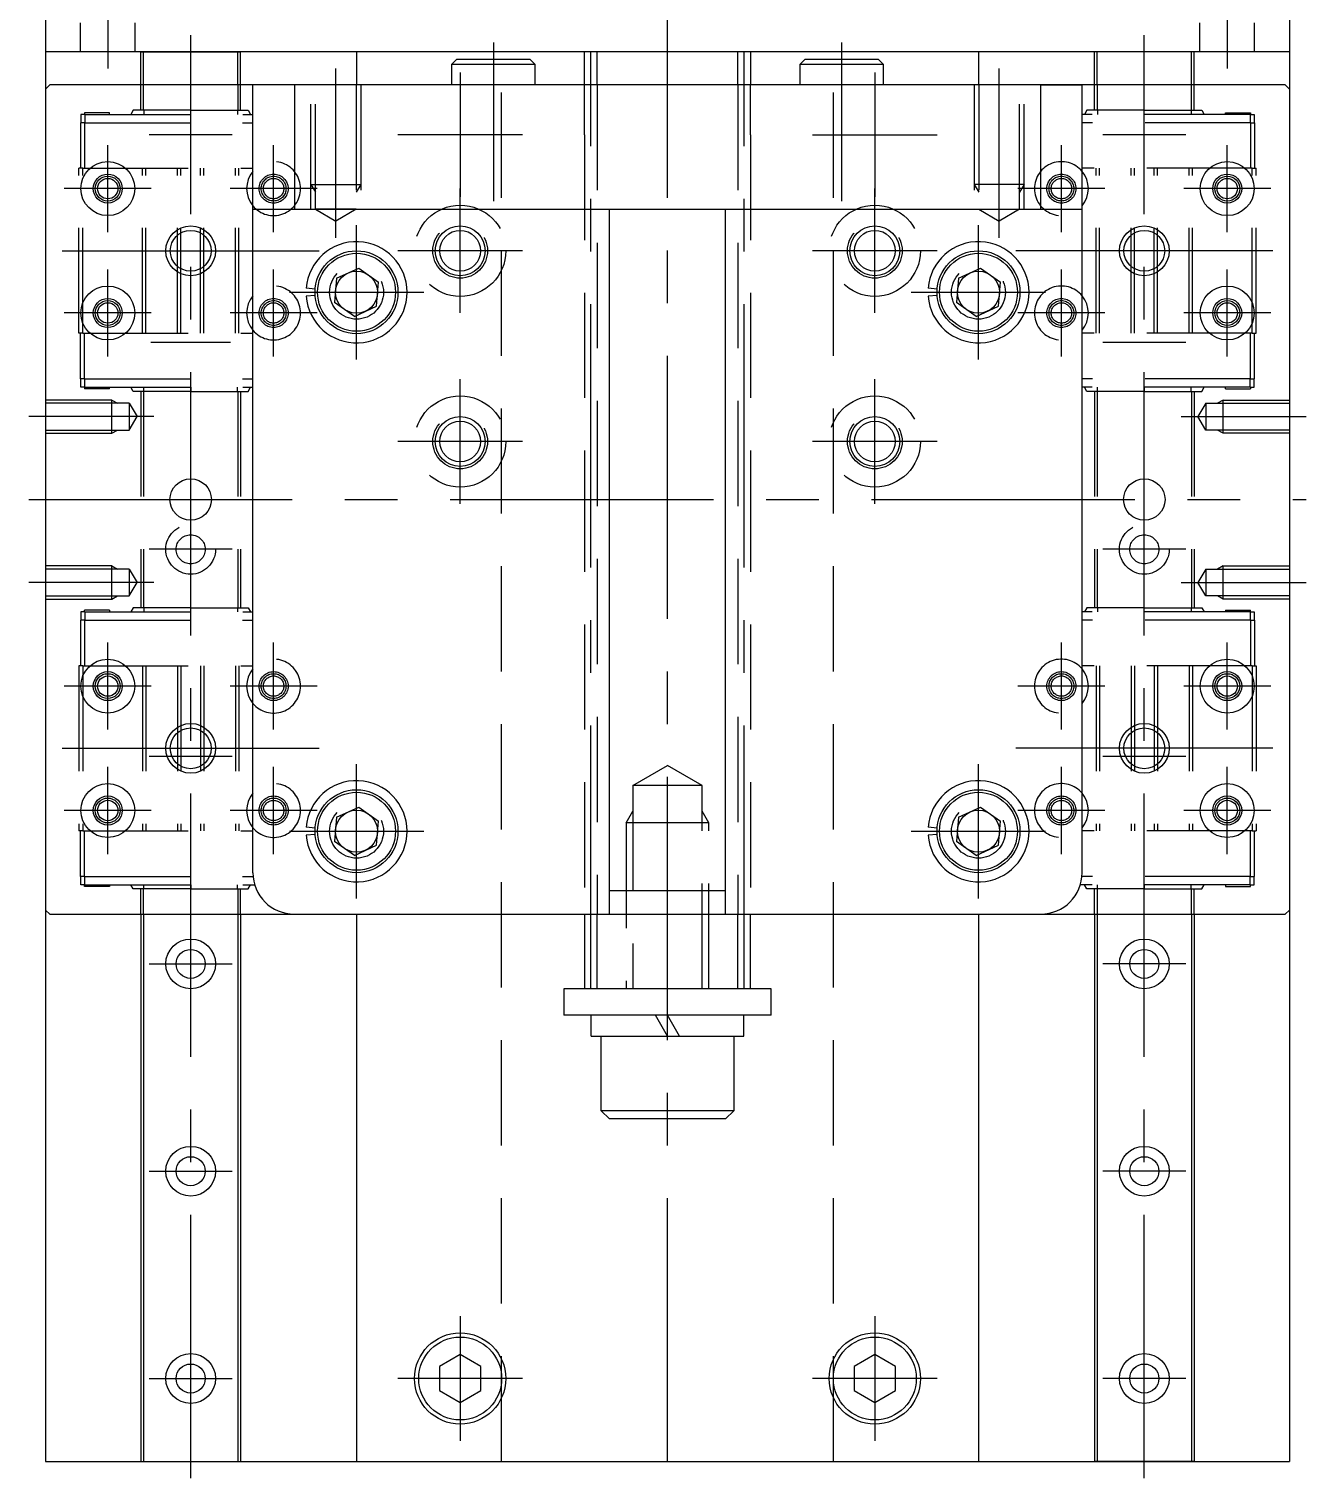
# Model space of a CAD drawing. Extents: x -165 to 407, y -488 to 45.
# Drawn here: x 253 to 407, y -472 to -297.2 of the extents above; entities that cross this region are included whole.
import ezdxf

# ---------------------------------------------------------------- set-up
doc = ezdxf.new("R2010")
doc.units = 0
doc.linetypes.add('CENTER', pattern=[50.8, 31.75, -6.35, 6.35, -6.35])
doc.linetypes.add('DASHED', pattern=[19.05, 12.7, -6.35])
doc.layers.get('0').update_dxf_attribs({"linetype": 'CONTINUOUS'})
doc.layers.add('CENTER', color=1, linetype='CENTER')

msp = doc.modelspace()

# ---------------------------------------------------------------- linework, layer by layer
at = {"color": 7, "linetype": 'CONTINUOUS'}
for p, q in [((255, -290), (255, -470)), ((405, -290), (405, -470)), ((405, -300), (255, -300)), ((266.5, -300), (278.5, -300)), ((266.5, -304), (266.5, -300)), ((266.8, -304), (266.8, -300)), ((278.2, -304), (278.2, -300)), ((278.5, -304), (278.5, -300)), ((292.5, -300), (292.5, -304)), ((320, -304), (320, -300)), ((340, -300), (340, -304)), ((367.5, -300), (367.5, -304)), ((393.5, -300), (381.5, -300)), ((381.5, -304), (381.5, -300)), ((381.8, -304), (381.8, -300)), ((393.2, -304), (393.2, -300)), ((393.5, -304), (393.5, -300)), ((304, -301.5), (304.6, -300.9)), ((304, -301.5), (314, -301.5)), ((304, -304), (304, -301.5)), ((304.6, -300.9), (313.4, -300.9)), ((313.4, -300.9), (314, -301.5)), ((314, -301.5), (314, -304)), ((346, -301.5), (346.6, -300.9)), ((346, -301.5), (356, -301.5)), ((346, -304), (346, -301.5)), ((346.6, -300.9), (355.4, -300.9)), ((355.4, -300.9), (356, -301.5)), ((356, -301.5), (356, -304)), ((255.5, -304), (255, -304.5)), ((255.5, -304), (255, -304.5)), ((404.5, -304), (255.5, -304)), ((280, -399), (280, -304)), ((285, -304), (280, -304)), ((285, -304), (285, -319)), ((375, -304), (375, -319)), ((375, -304), (380, -304)), ((380, -399), (380, -304)), ((404.5, -304), (405, -304.5)), ((404.5, -304), (405, -304.5)), ((255, -304.5), (255, -403.5)), ((255, -304.5), (255, -403.5)), ((405, -304.5), (405, -403.5)), ((405, -304.5), (405, -403.5)), ((280, -319), (380, -319)), ((323, -404), (323, -319)), ((337, -404), (337, -319)), ((290.1, -327.31), (292.76, -326.08)), ((292.76, -326.08), (295.16, -327.77)), ((365.1, -327.31), (367.76, -326.08)), ((367.76, -326.08), (370.16, -327.77)), ((287.52, -328.61), (286.42, -328.52)), ((290.1, -327.31), (289.84, -330.23)), ((294.9, -330.69), (295.16, -327.77)), ((362.52, -328.61), (361.42, -328.52)), ((365.1, -327.31), (364.84, -330.23)), ((369.9, -330.69), (370.16, -327.77)), ((287.52, -329.39), (286.42, -329.48)), ((292.24, -331.92), (289.84, -330.23)), ((362.52, -329.39), (361.42, -329.48)), ((367.24, -331.92), (364.84, -330.23)), ((292.24, -331.92), (294.9, -330.69)), ((367.24, -331.92), (369.9, -330.69)), ((290.1, -392.31), (292.76, -391.08)), ((292.76, -391.08), (295.16, -392.77)), ((365.1, -392.31), (367.76, -391.08)), ((367.76, -391.08), (370.16, -392.77)), ((290.1, -392.31), (289.84, -395.23)), ((294.9, -395.69), (295.16, -392.77)), ((365.1, -392.31), (364.84, -395.23)), ((369.9, -395.69), (370.16, -392.77)), ((287.52, -393.61), (286.42, -393.52)), ((287.52, -394.39), (286.42, -394.48)), ((362.52, -393.61), (361.42, -393.52)), ((362.52, -394.39), (361.42, -394.48)), ((292.24, -396.92), (289.84, -395.23)), ((292.24, -396.92), (294.9, -395.69)), ((367.24, -396.92), (364.84, -395.23)), ((367.24, -396.92), (369.9, -395.69)), ((323, -401.14), (337, -401.14)), ((255.5, -404), (255, -403.5)), ((255.5, -404), (255, -403.5)), ((404.5, -404), (405, -403.5)), ((404.5, -404), (405, -403.5)), ((255.5, -404), (404.5, -404)), ((255.5, -404), (404.5, -404)), ((266.5, -404), (266.5, -470)), ((266.8, -404), (266.8, -470)), ((278.2, -404), (278.2, -470)), ((278.5, -404), (278.5, -470)), ((285, -404), (323, -404)), ((292.5, -404), (292.5, -470)), ((319, -404), (341, -404)), ((320, -404), (320, -413)), ((323, -404), (337, -404)), ((337, -404), (375, -404)), ((340, -413), (340, -404)), ((367.5, -404), (367.5, -470)), ((381.5, -404), (381.5, -470)), ((381.8, -404), (381.8, -470)), ((393.2, -404), (393.2, -470)), ((393.5, -404), (393.5, -470)), ((342.5, -413), (317.5, -413)), ((317.5, -413), (317.5, -416.2)), ((340, -413), (320, -413)), ((342.5, -416.2), (342.5, -413)), ((342.5, -416.2), (317.5, -416.2)), ((339.2, -416.2), (320.8, -416.2)), ((320.8, -418.7), (320.8, -416.2)), ((330, -418.7), (328.56, -416.2)), ((331.44, -418.7), (330, -416.2)), ((339.2, -418.7), (339.2, -416.2)), ((320.8, -418.7), (339.2, -418.7)), ((322, -427.7), (322, -418.7)), ((338, -418.7), (338, -427.7)), ((338, -427.7), (322, -427.7)), ((323, -428.7), (322, -427.7)), ((338, -427.7), (337, -428.7)), ((337, -428.7), (323, -428.7)), ((305, -457.11), (302.5, -458.56)), ((307.5, -458.56), (305, -457.11)), ((355, -457.11), (352.5, -458.56)), ((357.5, -458.56), (355, -457.11)), ((302.5, -458.56), (302.5, -461.44)), ((307.5, -461.44), (307.5, -458.56)), ((352.5, -458.56), (352.5, -461.44)), ((357.5, -461.44), (357.5, -458.56)), ((302.5, -461.44), (305, -462.89)), ((305, -462.89), (307.5, -461.44)), ((352.5, -461.44), (355, -462.89)), ((355, -462.89), (357.5, -461.44)), ((255, -470), (405, -470)), ((266.5, -470), (278.5, -470)), ((393.5, -470), (381.5, -470))]:
    msp.add_line(p, q, dxfattribs=at)
at = {"color": 3, "linetype": 'DASHED'}
for p, q in [((259.2, -300), (259.2, -296.5)), ((265.8, -300), (265.8, -296.5)), ((394.2, -300), (394.2, -296.5)), ((400.8, -300), (400.8, -296.5)), ((310, -470), (310, -300)), ((350, -470), (350, -300)), ((266.5, -307.05), (266.5, -304)), ((266.8, -307.05), (266.8, -304)), ((278.2, -304), (278.2, -307.05)), ((278.5, -307.05), (278.5, -304)), ((287, -319), (287, -304)), ((287.54, -319), (287.54, -304)), ((292.46, -304), (292.46, -319)), ((293, -304), (293, -319)), ((320, -310), (320, -304)), ((320, -310), (320, -304)), ((321.5, -304), (321.5, -404)), ((338.5, -304), (338.5, -404)), ((340, -310), (340, -304)), ((340, -310), (340, -304)), ((367, -304), (367, -319)), ((367.54, -304), (367.54, -319)), ((372.46, -319), (372.46, -304)), ((373, -319), (373, -304)), ((381.5, -307.05), (381.5, -304)), ((381.8, -304), (381.8, -307.05)), ((393.2, -307.05), (393.2, -304)), ((393.5, -307.05), (393.5, -304)), ((259.25, -307.55), (259.25, -308.55)), ((259.75, -307.55), (259.25, -307.55)), ((259.7, -307.35), (259.7, -307.55)), ((262.7, -307.35), (259.7, -307.35)), ((259.75, -307.55), (280, -307.55)), ((259.75, -307.55), (259.75, -308.55)), ((262.7, -307.55), (262.7, -307.35)), ((265.57, -307.05), (265.27, -307.55)), ((266.87, -307.05), (265.57, -307.05)), ((266.87, -307.05), (266.87, -307.55)), ((272.5, -307.05), (266.87, -307.05)), ((272.5, -307.05), (278.13, -307.05)), ((272.5, -307.55), (272.5, -307.05)), ((278.13, -307.05), (278.13, -307.55)), ((278.13, -307.05), (279.43, -307.05)), ((279.43, -307.05), (279.73, -307.55)), ((400.25, -307.55), (380, -307.55)), ((380.57, -307.05), (380.27, -307.55)), ((381.87, -307.05), (380.57, -307.05)), ((381.87, -307.05), (381.87, -307.55)), ((387.5, -307.05), (381.87, -307.05)), ((387.5, -307.05), (393.13, -307.05)), ((387.5, -307.55), (387.5, -307.05)), ((393.13, -307.05), (393.13, -307.55)), ((393.13, -307.05), (394.43, -307.05)), ((394.43, -307.05), (394.73, -307.55)), ((397.3, -307.55), (397.3, -307.35)), ((397.3, -307.35), (400.3, -307.35)), ((400.25, -307.55), (400.25, -308.55)), ((400.25, -307.55), (400.75, -307.55)), ((400.3, -307.35), (400.3, -307.55)), ((400.75, -307.55), (400.75, -308.55)), ((259.7, -308.55), (259.2, -308.55)), ((259.2, -308.55), (259.2, -314.05)), ((259.7, -308.55), (280, -308.55)), ((259.7, -308.55), (259.7, -314.05)), ((400.3, -308.55), (380, -308.55)), ((400.3, -308.55), (400.3, -314.05)), ((400.3, -308.55), (400.8, -308.55)), ((400.8, -308.55), (400.8, -314.05)), ((320, -310), (320, -350)), ((320, -310), (320, -350)), ((340, -310), (340, -350)), ((340, -310), (340, -350)), ((259, -333.95), (259, -314.05)), ((259.5, -314.05), (259, -314.05)), ((259.5, -314.05), (280, -314.05)), ((259.5, -333.95), (259.5, -314.05)), ((266.7, -333.95), (266.7, -314.05)), ((267.1, -333.95), (267.1, -314.05)), ((270.9, -333.95), (270.9, -314.05)), ((271.3, -333.95), (271.3, -314.05)), ((273.7, -333.95), (273.7, -314.05)), ((274.1, -333.95), (274.1, -314.05)), ((277.9, -333.95), (277.9, -314.05)), ((278.3, -333.95), (278.3, -314.05)), ((400.5, -314.05), (380, -314.05)), ((381.7, -333.95), (381.7, -314.05)), ((382.1, -333.95), (382.1, -314.05)), ((385.9, -333.95), (385.9, -314.05)), ((386.3, -333.95), (386.3, -314.05)), ((388.7, -333.95), (388.7, -314.05)), ((389.1, -333.95), (389.1, -314.05)), ((392.9, -333.95), (392.9, -314.05)), ((393.3, -333.95), (393.3, -314.05)), ((400.5, -333.95), (400.5, -314.05)), ((400.5, -314.05), (401, -314.05)), ((401, -333.95), (401, -314.05)), ((287, -316), (293, -316)), ((287, -316), (287.54, -316.94)), ((293, -316), (292.46, -316.94)), ((373, -316), (367, -316)), ((367, -316), (367.54, -316.94)), ((373, -316), (372.46, -316.94)), ((287.54, -319), (290, -320.42)), ((292.46, -319), (287.54, -319)), ((292.46, -319), (290, -320.42)), ((367.54, -319), (372.46, -319)), ((367.54, -319), (370, -320.42)), ((372.46, -319), (370, -320.42)), ((259.5, -333.95), (259, -333.95)), ((259.2, -339.45), (259.2, -333.95)), ((259.5, -333.95), (280, -333.95)), ((259.7, -339.45), (259.7, -333.95)), ((400.5, -333.95), (380, -333.95)), ((400.3, -339.45), (400.3, -333.95)), ((400.5, -333.95), (401, -333.95)), ((400.8, -339.45), (400.8, -333.95)), ((259.7, -339.45), (259.2, -339.45)), ((259.25, -340.45), (259.25, -339.45)), ((259.75, -340.45), (259.25, -340.45)), ((259.7, -339.45), (280, -339.45)), ((259.7, -340.45), (259.7, -340.65)), ((262.7, -340.65), (259.7, -340.65)), ((259.75, -340.45), (259.75, -339.45)), ((259.75, -340.45), (280, -340.45)), ((262.7, -340.65), (262.7, -340.45)), ((265.57, -340.95), (265.27, -340.45)), ((266.87, -340.95), (266.87, -340.45)), ((272.5, -340.45), (272.5, -340.95)), ((278.13, -340.95), (278.13, -340.45)), ((279.43, -340.95), (279.73, -340.45)), ((400.3, -339.45), (380, -339.45)), ((400.25, -340.45), (380, -340.45)), ((380.57, -340.95), (380.27, -340.45)), ((381.87, -340.95), (381.87, -340.45)), ((387.5, -340.45), (387.5, -340.95)), ((393.13, -340.95), (393.13, -340.45)), ((394.43, -340.95), (394.73, -340.45)), ((397.3, -340.65), (397.3, -340.45)), ((397.3, -340.65), (400.3, -340.65)), ((400.25, -340.45), (400.25, -339.45)), ((400.25, -340.45), (400.75, -340.45)), ((400.3, -339.45), (400.8, -339.45)), ((400.3, -340.45), (400.3, -340.65)), ((400.75, -340.45), (400.75, -339.45)), ((263, -342), (255, -342)), ((265.1, -342.38), (255, -342.38)), ((263, -342), (263.66, -342.38)), ((263, -346), (263, -342)), ((265.1, -342.38), (266.04, -344)), ((265.1, -342.38), (265.1, -345.62)), ((266.87, -340.95), (265.57, -340.95)), ((266.5, -340.95), (266.5, -367.05)), ((266.8, -340.95), (266.8, -367.05)), ((272.5, -340.95), (266.87, -340.95)), ((272.5, -340.95), (278.13, -340.95)), ((278.13, -340.95), (279.43, -340.95)), ((278.2, -340.95), (278.2, -367.05)), ((278.5, -340.95), (278.5, -367.05)), ((381.87, -340.95), (380.57, -340.95)), ((381.5, -340.95), (381.5, -367.05)), ((381.8, -340.95), (381.8, -367.05)), ((387.5, -340.95), (381.87, -340.95)), ((387.5, -340.95), (393.13, -340.95)), ((393.13, -340.95), (394.43, -340.95)), ((393.2, -340.95), (393.2, -367.05)), ((393.5, -340.95), (393.5, -367.05)), ((394.9, -342.38), (393.96, -344)), ((394.9, -342.38), (405, -342.38)), ((394.9, -342.38), (394.9, -345.62)), ((397, -342), (396.34, -342.38)), ((397, -342), (405, -342)), ((397, -346), (397, -342)), ((265.1, -345.62), (266.04, -344)), ((394.9, -345.62), (393.96, -344)), ((255, -345.62), (265.1, -345.62)), ((255, -346), (263, -346)), ((263, -346), (263.66, -345.62)), ((405, -345.62), (394.9, -345.62)), ((397, -346), (396.34, -345.62)), ((405, -346), (397, -346)), ((320, -350), (320, -404)), ((340, -350), (340, -404)), ((263, -362), (255, -362)), ((265.1, -362.38), (255, -362.38)), ((263, -362), (263.66, -362.38)), ((263, -366), (263, -362)), ((265.1, -362.38), (266.04, -364)), ((265.1, -362.38), (265.1, -365.62)), ((394.9, -362.38), (393.96, -364)), ((394.9, -362.38), (405, -362.38)), ((394.9, -362.38), (394.9, -365.62)), ((397, -362), (396.34, -362.38)), ((397, -362), (405, -362)), ((397, -366), (397, -362)), ((265.1, -365.62), (266.04, -364)), ((394.9, -365.62), (393.96, -364)), ((255, -365.62), (265.1, -365.62)), ((255, -366), (263, -366)), ((263, -366), (263.66, -365.62)), ((405, -365.62), (394.9, -365.62)), ((397, -366), (396.34, -365.62)), ((405, -366), (397, -366)), ((259.2, -368.55), (259.2, -374.05)), ((259.7, -368.55), (259.2, -368.55)), ((259.25, -367.55), (259.25, -368.55)), ((259.75, -367.55), (259.25, -367.55)), ((259.7, -367.55), (259.7, -367.35)), ((262.7, -367.35), (259.7, -367.35)), ((259.7, -368.55), (280, -368.55)), ((259.7, -368.55), (259.7, -374.05)), ((259.75, -367.55), (280, -367.55)), ((259.75, -367.55), (259.75, -368.55)), ((262.7, -367.35), (262.7, -367.55)), ((265.57, -367.05), (265.27, -367.55)), ((266.87, -367.05), (265.57, -367.05)), ((272.5, -367.05), (266.87, -367.05)), ((266.87, -367.05), (266.87, -367.55)), ((272.5, -367.05), (278.13, -367.05)), ((272.5, -367.55), (272.5, -367.05)), ((278.13, -367.05), (279.43, -367.05)), ((278.13, -367.05), (278.13, -367.55)), ((279.43, -367.05), (279.73, -367.55)), ((400.25, -367.55), (380, -367.55)), ((400.3, -368.55), (380, -368.55)), ((380.57, -367.05), (380.27, -367.55)), ((381.87, -367.05), (380.57, -367.05)), ((387.5, -367.05), (381.87, -367.05)), ((381.87, -367.05), (381.87, -367.55)), ((387.5, -367.05), (393.13, -367.05)), ((387.5, -367.55), (387.5, -367.05)), ((393.13, -367.05), (393.13, -367.55)), ((393.13, -367.05), (394.43, -367.05)), ((394.43, -367.05), (394.73, -367.55)), ((397.3, -367.35), (397.3, -367.55)), ((397.3, -367.35), (400.3, -367.35)), ((400.25, -367.55), (400.25, -368.55)), ((400.25, -367.55), (400.75, -367.55)), ((400.3, -367.55), (400.3, -367.35)), ((400.3, -368.55), (400.3, -374.05)), ((400.3, -368.55), (400.8, -368.55)), ((400.75, -367.55), (400.75, -368.55)), ((400.8, -368.55), (400.8, -374.05)), ((259, -374.05), (259, -393.95)), ((259.5, -374.05), (259, -374.05)), ((259.5, -374.05), (280, -374.05)), ((259.5, -374.05), (259.5, -393.95)), ((266.7, -374.05), (266.7, -393.95)), ((267.1, -374.05), (267.1, -393.95)), ((270.9, -374.05), (270.9, -393.95)), ((271.3, -374.05), (271.3, -393.95)), ((273.7, -374.05), (273.7, -393.95)), ((274.1, -374.05), (274.1, -393.95)), ((277.9, -374.05), (277.9, -393.95)), ((278.3, -374.05), (278.3, -393.95)), ((400.5, -374.05), (380, -374.05)), ((381.7, -374.05), (381.7, -393.95)), ((382.1, -374.05), (382.1, -393.95)), ((385.9, -374.05), (385.9, -393.95)), ((386.3, -374.05), (386.3, -393.95)), ((388.7, -374.05), (388.7, -393.95)), ((389.1, -374.05), (389.1, -393.95)), ((392.9, -374.05), (392.9, -393.95)), ((393.3, -374.05), (393.3, -393.95)), ((400.5, -374.05), (400.5, -393.95)), ((400.5, -374.05), (401, -374.05)), ((401, -374.05), (401, -393.95)), ((325.81, -388.5), (330, -386.08)), ((334.19, -388.5), (330, -386.08)), ((334.19, -388.5), (325.81, -388.5)), ((325.81, -388.5), (325.81, -413)), ((334.19, -413), (334.19, -388.5)), ((325, -393), (325.81, -391.59)), ((335, -393), (325, -393)), ((325, -393), (325, -413)), ((335, -393), (334.19, -391.59)), ((335, -413), (335, -393)), ((259.5, -393.95), (259, -393.95)), ((259.2, -399.45), (259.2, -393.95)), ((259.5, -393.95), (280, -393.95)), ((259.7, -399.45), (259.7, -393.95)), ((400.5, -393.95), (380, -393.95)), ((400.3, -399.45), (400.3, -393.95)), ((400.5, -393.95), (401, -393.95)), ((400.8, -399.45), (400.8, -393.95)), ((259.7, -399.45), (259.2, -399.45)), ((259.25, -400.45), (259.25, -399.45)), ((259.7, -399.45), (280.02, -399.45)), ((259.75, -400.45), (259.75, -399.45)), ((400.3, -399.45), (379.98, -399.45)), ((400.25, -400.45), (400.25, -399.45)), ((400.3, -399.45), (400.8, -399.45)), ((400.75, -400.45), (400.75, -399.45)), ((259.75, -400.45), (259.25, -400.45)), ((259.7, -400.65), (259.7, -400.45)), ((262.7, -400.65), (259.7, -400.65)), ((259.75, -400.45), (280.21, -400.45)), ((262.7, -400.45), (262.7, -400.65)), ((265.57, -400.95), (265.27, -400.45)), ((266.87, -400.95), (265.57, -400.95)), ((266.5, -404), (266.5, -400.95)), ((266.8, -404), (266.8, -400.95)), ((266.87, -400.95), (266.87, -400.45)), ((272.5, -400.95), (266.87, -400.95)), ((272.5, -400.45), (272.5, -400.95)), ((272.5, -400.95), (278.13, -400.95)), ((278.13, -400.95), (278.13, -400.45)), ((278.13, -400.95), (279.43, -400.95)), ((278.2, -400.95), (278.2, -404)), ((278.5, -404), (278.5, -400.95)), ((279.43, -400.95), (279.73, -400.45)), ((400.25, -400.45), (379.79, -400.45)), ((380.57, -400.95), (380.27, -400.45)), ((381.87, -400.95), (380.57, -400.95)), ((381.5, -404), (381.5, -400.95)), ((381.8, -400.95), (381.8, -404)), ((381.87, -400.95), (381.87, -400.45)), ((387.5, -400.95), (381.87, -400.95)), ((387.5, -400.45), (387.5, -400.95)), ((387.5, -400.95), (393.13, -400.95)), ((393.13, -400.95), (393.13, -400.45)), ((393.13, -400.95), (394.43, -400.95)), ((393.2, -404), (393.2, -400.95)), ((393.5, -404), (393.5, -400.95)), ((394.43, -400.95), (394.73, -400.45)), ((397.3, -400.45), (397.3, -400.65)), ((397.3, -400.65), (400.3, -400.65)), ((400.25, -400.45), (400.75, -400.45)), ((400.3, -400.65), (400.3, -400.45))]:
    msp.add_line(p, q, dxfattribs=at)
at = {"color": 3, "linetype": 'CONTINUOUS'}
for p, q in [((321.5, -304), (321.5, -300)), ((338.5, -304), (338.5, -300)), ((321.5, -413), (321.5, -404)), ((338.5, -413), (338.5, -404))]:
    msp.add_line(p, q, dxfattribs=at)
at = {"color": 7, "linetype": 'CONTINUOUS'}
for centre, radius in [((262.5, -316.5), 3.25), ((397.5, -316.5), 3.25), ((262.5, -316.5), 1.75), ((262.5, -316.5), 1.23), ((397.5, -316.5), 1.75), ((397.5, -316.5), 1.23), ((272.5, -324), 2.46), ((305, -324), 2.46), ((355, -324), 2.46), ((387.5, -324), 2.46), ((292.5, -329), 5), ((292.5, -329), 4.7), ((367.5, -329), 5), ((367.5, -329), 4.7), ((292.5, -329), 2.54), ((367.5, -329), 2.54), ((262.5, -331.5), 3.25), ((397.5, -331.5), 3.25), ((262.5, -331.5), 1.75), ((262.5, -331.5), 1.23), ((397.5, -331.5), 1.75), ((397.5, -331.5), 1.23), ((305, -347), 2.46), ((355, -347), 2.46), ((272.5, -354), 2.5), ((387.5, -354), 2.5), ((262.5, -376.5), 3.25), ((397.5, -376.5), 3.25), ((262.5, -376.5), 1.75), ((262.5, -376.5), 1.23), ((397.5, -376.5), 1.75), ((397.5, -376.5), 1.23), ((272.5, -384), 2.46), ((387.5, -384), 2.46), ((262.5, -391.5), 3.25), ((292.5, -394), 5), ((292.5, -394), 4.7), ((367.5, -394), 5), ((367.5, -394), 4.7), ((397.5, -391.5), 3.25), ((262.5, -391.5), 1.75), ((262.5, -391.5), 1.23), ((397.5, -391.5), 1.75), ((397.5, -391.5), 1.23), ((292.5, -394), 2.54), ((367.5, -394), 2.54), ((272.5, -410), 3), ((387.5, -410), 3), ((272.5, -410), 1.75), ((387.5, -410), 1.75), ((272.5, -435), 3), ((272.5, -435), 1.75), ((387.5, -435), 3), ((387.5, -435), 1.75), ((305, -460), 5.5), ((305, -460), 5), ((355, -460), 5.5), ((355, -460), 5), ((272.5, -460), 3), ((387.5, -460), 3), ((272.5, -460), 1.75), ((387.5, -460), 1.75)]:
    msp.add_circle(centre, radius, dxfattribs=at)
at = {"color": 3, "linetype": 'CONTINUOUS'}
for centre, radius in [((262.5, -316.5), 1.5), ((397.5, -316.5), 1.5), ((272.5, -324), 3), ((305, -324), 3), ((355, -324), 3), ((387.5, -324), 3), ((262.5, -331.5), 1.5), ((397.5, -331.5), 1.5), ((305, -347), 3), ((355, -347), 3), ((262.5, -376.5), 1.5), ((397.5, -376.5), 1.5), ((272.5, -384), 3), ((387.5, -384), 3), ((262.5, -391.5), 1.5), ((397.5, -391.5), 1.5)]:
    msp.add_circle(centre, radius, dxfattribs=at)
at = {"color": 3, "linetype": 'DASHED'}
for centre, radius in [((282.5, -316.5), 1.75), ((282.5, -316.5), 1.5), ((282.5, -316.5), 1.23), ((377.5, -316.5), 1.75), ((377.5, -316.5), 1.5), ((377.5, -316.5), 1.23), ((305, -324), 5.5), ((355, -324), 5.5), ((305, -324), 3.3), ((355, -324), 3.3), ((292.5, -329), 3.25), ((367.5, -329), 3.25), ((282.5, -331.5), 1.75), ((282.5, -331.5), 1.5), ((282.5, -331.5), 1.23), ((377.5, -331.5), 1.75), ((377.5, -331.5), 1.5), ((377.5, -331.5), 1.23), ((305, -347), 5.5), ((355, -347), 5.5), ((305, -347), 3.3), ((355, -347), 3.3), ((272.5, -360), 3), ((387.5, -360), 3), ((272.5, -360), 1.75), ((387.5, -360), 1.75), ((282.5, -376.5), 1.75), ((282.5, -376.5), 1.5), ((282.5, -376.5), 1.23), ((377.5, -376.5), 1.75), ((377.5, -376.5), 1.5), ((377.5, -376.5), 1.23), ((282.5, -391.5), 1.75), ((282.5, -391.5), 1.5), ((282.5, -391.5), 1.23), ((292.5, -394), 3.25), ((367.5, -394), 3.25), ((377.5, -391.5), 1.75), ((377.5, -391.5), 1.5), ((377.5, -391.5), 1.23)]:
    msp.add_circle(centre, radius, dxfattribs=at)
at = {"color": 7, "linetype": 'CONTINUOUS'}
for centre, radius, start, end in [((282.5, -316.5), 3.25, 140.2849, 219.7151), ((377.5, -316.5), 3.25, 320.2849, 39.7151), ((292.5, -329), 6.1, 184.5, 175.5), ((367.5, -329), 6.1, 184.5, 175.5), ((282.5, -331.5), 3.25, 140.2849, 219.7151), ((377.5, -331.5), 3.25, 320.2849, 39.7151), ((282.5, -376.5), 3.25, 140.2849, 219.7151), ((377.5, -376.5), 3.25, 320.2849, 39.7151), ((292.5, -394), 6.1, 184.5, 175.5), ((367.5, -394), 6.1, 184.5, 175.5), ((282.5, -391.5), 3.25, 140.2849, 219.7151), ((377.5, -391.5), 3.25, 320.2849, 39.7151), ((285, -399), 5, 180, 270), ((375, -399), 5, 270, 360)]:
    msp.add_arc(centre, radius, start, end, dxfattribs=at)
at = {"color": 3, "linetype": 'DASHED'}
for centre, start, end in [((282.5, -316.5), 219.7151, 140.2849), ((377.5, -316.5), 39.7151, 320.2849), ((282.5, -331.5), 219.7151, 140.2849), ((377.5, -331.5), 39.7151, 320.2849), ((282.5, -376.5), 219.7151, 140.2849), ((377.5, -376.5), 39.7151, 320.2849), ((282.5, -391.5), 219.7151, 140.2849), ((377.5, -391.5), 39.7151, 320.2849)]:
    msp.add_arc(centre, 3.25, start, end, dxfattribs=at)
at = {"layer": 'CENTER', "color": 1, "linetype": 'CENTER'}
for p, q in [((330, -470), (330, -253.97)), ((262.5, -288), (262.5, -302)), ((397.5, -288), (397.5, -302)), ((272.5, -472), (272.5, -298)), ((387.5, -472), (387.5, -298)), ((309, -298.9), (309, -318)), ((320.75, -413), (320.75, -300)), ((339.25, -413), (339.25, -300)), ((351, -298.9), (351, -318)), ((290, -322.42), (290, -302)), ((370, -322.42), (370, -302)), ((305, -302.5), (305, -317.5)), ((355, -302.5), (355, -317.5)), ((277.5, -310), (267.5, -310)), ((312.5, -310), (297.5, -310)), ((347.5, -310), (362.5, -310)), ((392.5, -310), (382.5, -310)), ((262.5, -321.75), (262.5, -311.25)), ((282.5, -321.75), (282.5, -311.25)), ((377.5, -321.75), (377.5, -311.25)), ((397.5, -321.75), (397.5, -311.25)), ((267.75, -316.5), (257.25, -316.5)), ((287.75, -316.5), (277.25, -316.5)), ((305, -331.5), (305, -316.5)), ((355, -331.5), (355, -316.5)), ((382.75, -316.5), (372.25, -316.5)), ((402.75, -316.5), (392.25, -316.5)), ((292.5, -337.1), (292.5, -320.9)), ((367.5, -337.1), (367.5, -320.9)), ((257, -324), (288, -324)), ((312.5, -324), (297.5, -324)), ((362.5, -324), (347.5, -324)), ((403, -324), (372, -324)), ((262.5, -336.75), (262.5, -326.25)), ((282.5, -336.75), (282.5, -326.25)), ((377.5, -336.75), (377.5, -326.25)), ((397.5, -336.75), (397.5, -326.25)), ((284.4, -329), (300.6, -329)), ((359.4, -329), (375.6, -329)), ((267.75, -331.5), (257.25, -331.5)), ((287.75, -331.5), (277.25, -331.5)), ((382.75, -331.5), (372.25, -331.5)), ((402.75, -331.5), (392.25, -331.5)), ((267.7, -335), (277.3, -335)), ((382.5, -335), (392.5, -335)), ((305, -354.5), (305, -339.5)), ((355, -354.5), (355, -339.5)), ((268.04, -344), (253, -344)), ((391.96, -344), (407, -344)), ((312.5, -347), (297.5, -347)), ((362.5, -347), (347.5, -347)), ((253, -354), (407, -354)), ((277.5, -360), (267.5, -360)), ((392.5, -360), (382.5, -360)), ((268.04, -364), (253, -364)), ((391.96, -364), (407, -364)), ((262.5, -381.75), (262.5, -371.25)), ((282.5, -381.75), (282.5, -371.25)), ((377.5, -381.75), (377.5, -371.25)), ((397.5, -381.75), (397.5, -371.25)), ((267.75, -376.5), (257.25, -376.5)), ((287.75, -376.5), (277.25, -376.5)), ((382.75, -376.5), (372.25, -376.5)), ((402.75, -376.5), (392.25, -376.5)), ((257, -384), (288, -384)), ((403, -384), (372, -384)), ((277.5, -385), (267.5, -385)), ((292.5, -402.1), (292.5, -385.9)), ((367.5, -402.1), (367.5, -385.9)), ((392.5, -385), (382.5, -385)), ((262.5, -396.75), (262.5, -386.25)), ((282.5, -396.75), (282.5, -386.25)), ((377.5, -396.75), (377.5, -386.25)), ((397.5, -396.75), (397.5, -386.25)), ((267.75, -391.5), (257.25, -391.5)), ((287.75, -391.5), (277.25, -391.5)), ((382.75, -391.5), (372.25, -391.5)), ((402.75, -391.5), (392.25, -391.5)), ((284.4, -394), (300.6, -394)), ((359.4, -394), (375.6, -394)), ((267.5, -410), (277.5, -410)), ((392.5, -410), (382.5, -410)), ((267.5, -435), (277.5, -435)), ((392.5, -435), (382.5, -435)), ((305, -452.5), (305, -467.5)), ((355, -452.5), (355, -467.5)), ((267.5, -460), (277.5, -460)), ((312.5, -460), (297.5, -460)), ((362.5, -460), (347.5, -460)), ((392.5, -460), (382.5, -460))]:
    msp.add_line(p, q, dxfattribs=at)

doc.saveas('drawing.dxf')
